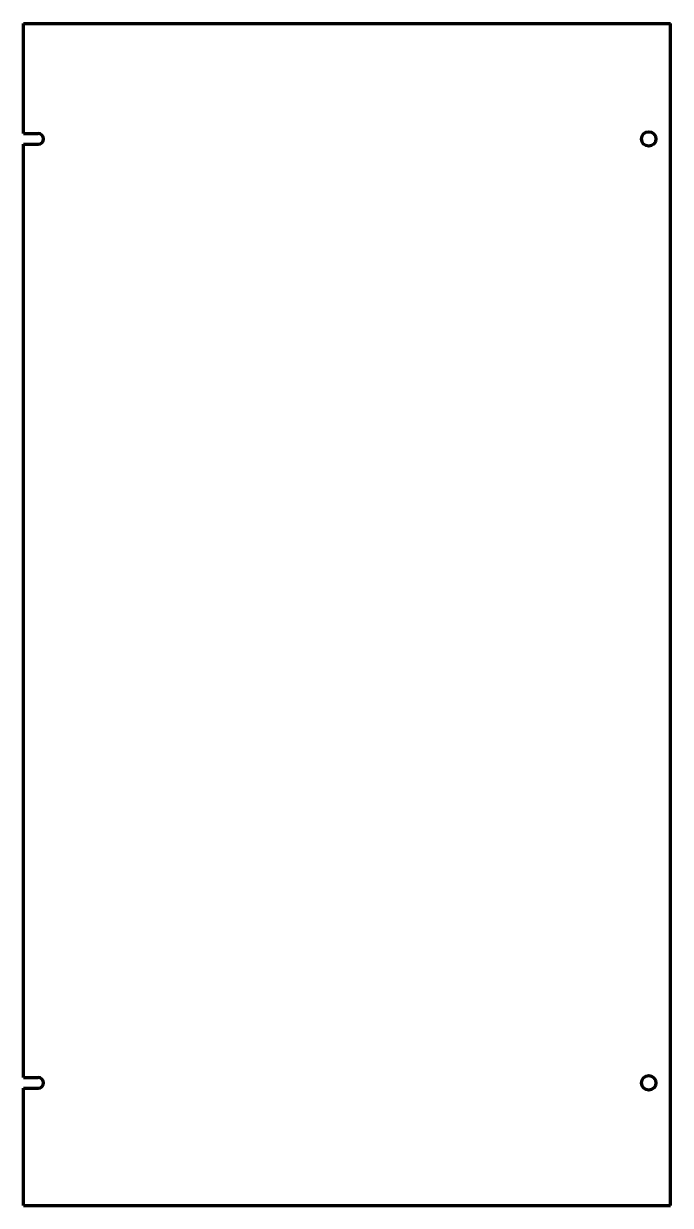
# Model space of a CAD drawing. Header units: inches. Extents: x 0 to 44.9, y 0 to 82.
import ezdxf

# ---------------------------------------------------------------- set-up
doc = ezdxf.new("R2010")
doc.units = ezdxf.units.IN
doc.header["$MEASUREMENT"] = 0
doc.layers.get('0').update_dxf_attribs({"linetype": 'CONTINUOUS'})

msp = doc.modelspace()

# ---------------------------------------------------------------- linework, layer by layer
at = {"color": 7, "lineweight": 90}
for p, q in [((0, 74.375), (0, 82)), ((0, 82), (44.875, 82)), ((44.875, 0), (44.875, 82)), ((0, 74.375), (1, 74.375)), ((0, 8.875), (0, 73.625)), ((0, 73.625), (1, 73.625)), ((0, 8.875), (1, 8.875)), ((0, 0), (0, 8.125)), ((0, 8.125), (1, 8.125)), ((0, 0), (44.875, 0))]:
    msp.add_line(p, q, dxfattribs=at)
for centre in [(43.375, 74), (43.375, 8.5)]:
    msp.add_circle(centre, 0.5, dxfattribs=at)
for centre in [(1, 74), (1, 8.5)]:
    msp.add_arc(centre, 0.375, 270, 450, dxfattribs=at)

doc.saveas('drawing.dxf')
